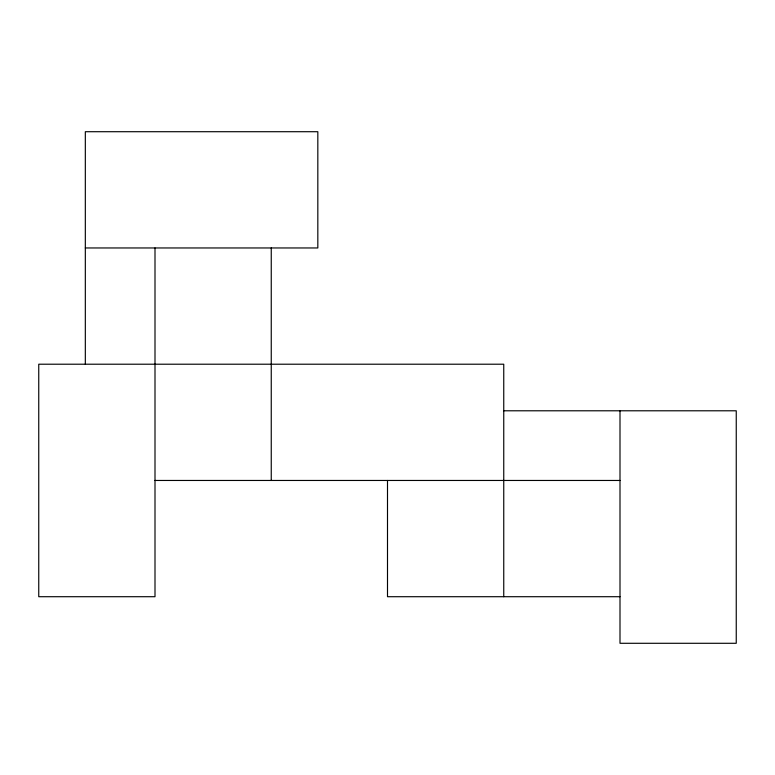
<?xml version="1.0" encoding="UTF-8"?>
<svg xmlns="http://www.w3.org/2000/svg" width="775" height="775" viewBox="0 0 775 775"><rect width="100%" height="100%" fill="white"/><g stroke="black" fill="none" stroke-linecap="round" stroke-linejoin="round"><path stroke-width="1.16" d="M85.328 247.961L317.827 247.961L317.827 131.711L85.328 131.711L85.328 364.211M503.75 410.789L736.25 410.789L736.25 643.289L620 643.289L620 410.789M155 480.461L620 480.461M620 596.711L387.5 596.711L387.5 480.461M503.75 596.711L503.75 364.211L38.75 364.211L38.75 596.711L155 596.711L155 247.961M271.25 247.961L271.25 480.461"/></g></svg>
